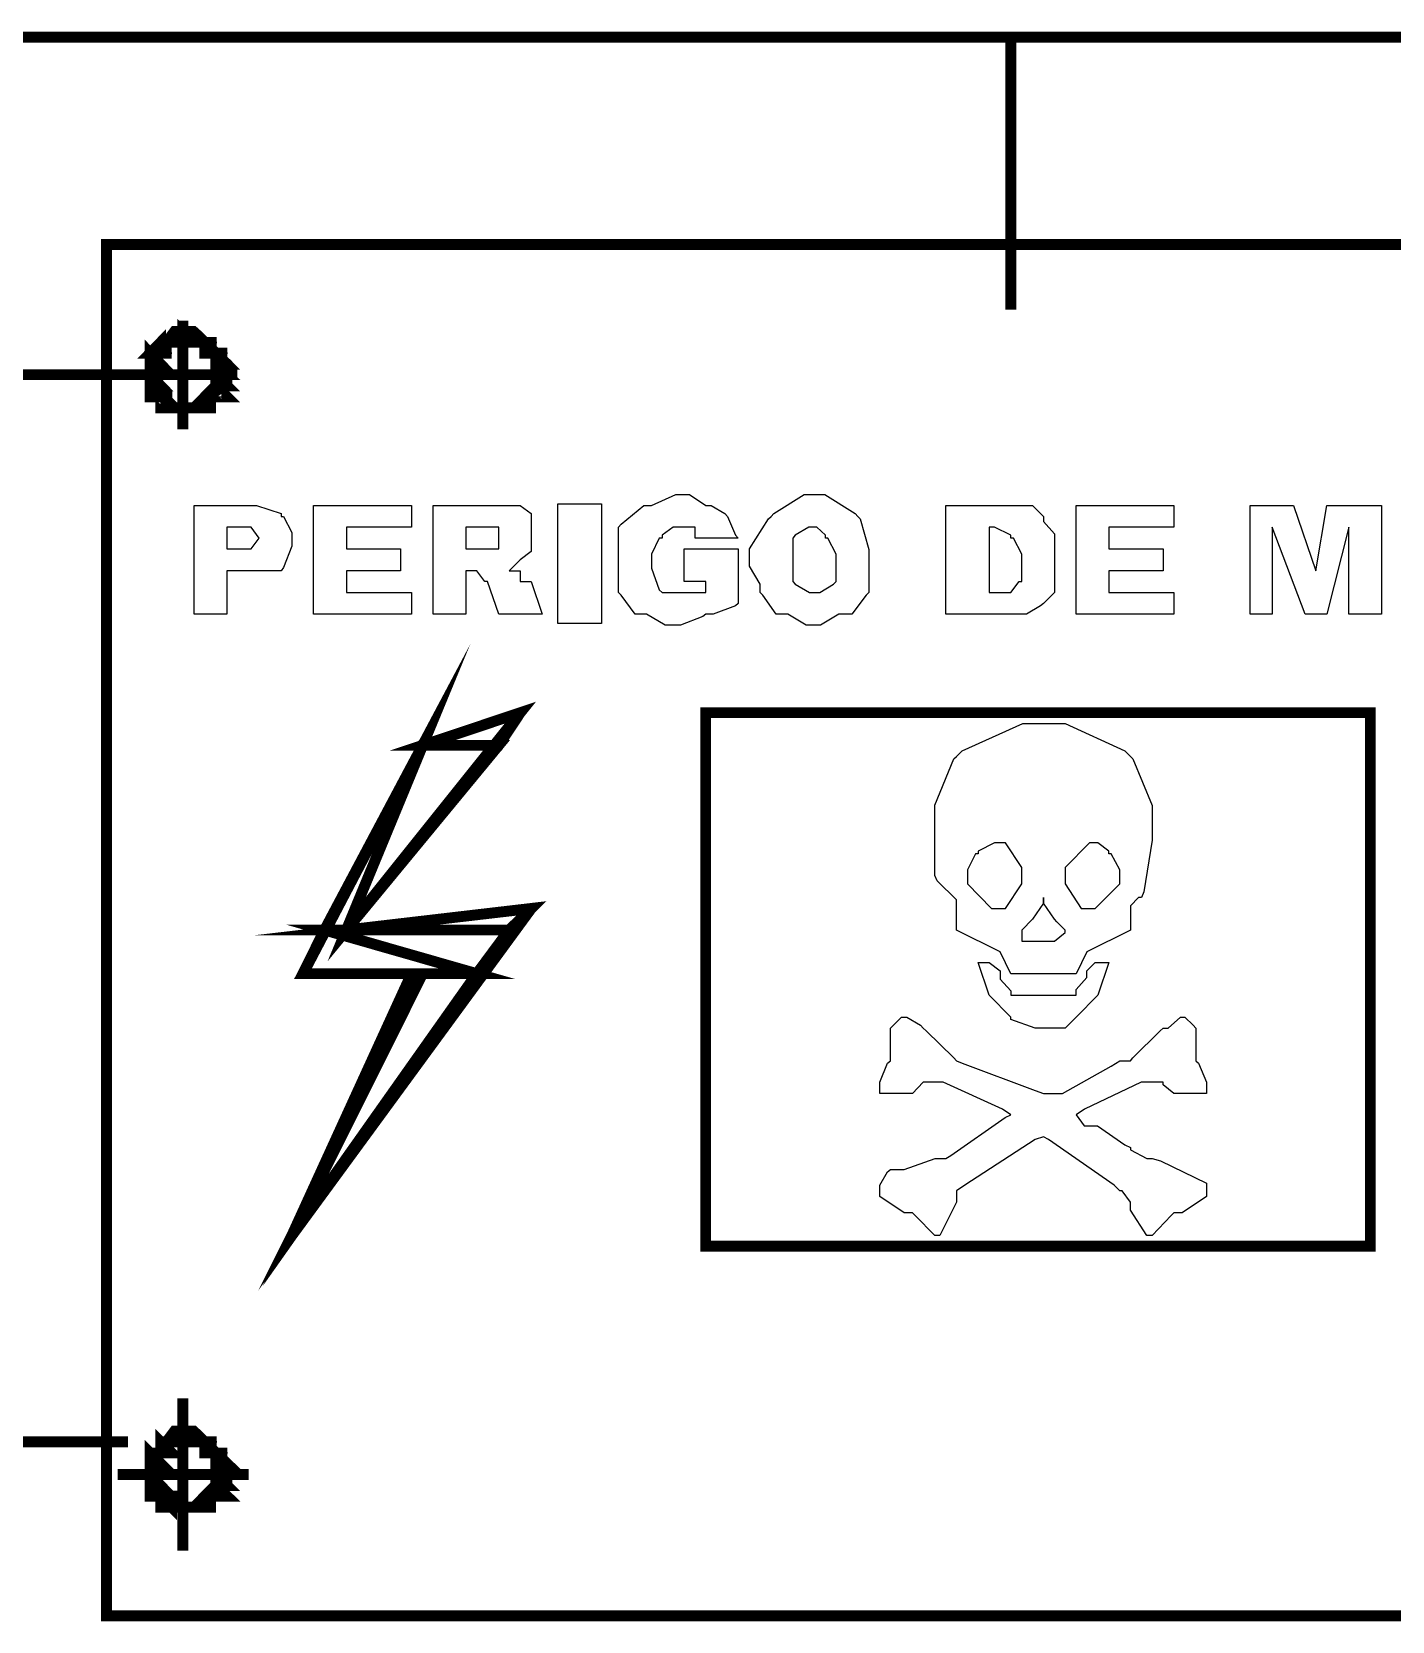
# Model space of a CAD drawing. Extents: x 0 to 210, y 0 to 297.
# Drawn here: x 126.82 to 132.11, y 191.02 to 197.21 of the extents above; entities that cross this region are included whole.
import ezdxf

# ---------------------------------------------------------------- set-up
doc = ezdxf.new("R2010")
doc.units = 0
doc.header["$MEASUREMENT"] = 0
doc.layers.add('C00-00-00-BLACK', color=7, linetype='Continuous')
doc.layers.add('CFF-00-00', color=1, linetype='Continuous')

msp = doc.modelspace()

# ---------------------------------------------------------------- linework, layer by layer
at = {"layer": 'C00-00-00-BLACK', "const_width": 0.0423}
for points in [[(116.334, 197.186), (147.505, 197.186)], [(130.627, 197.186), (130.627, 196.125)], [(127.403, 196.082), (127.403, 195.659)], [(122.315, 195.872), (127.19, 195.872)], [(127.19, 195.872), (127.616, 195.872)], [(127.403, 191.886), (127.403, 191.294)], [(122.315, 191.717), (127.19, 191.717)], [(127.149, 191.59), (127.659, 191.59)]]:
    msp.add_lwpolyline(points, dxfattribs=at)
for points in [[(127.106, 191.04), (134.316, 191.04), (134.316, 196.379), (127.106, 196.379), (127.106, 191.04)], [(127.317, 195.998), (127.317, 195.956), (127.276, 195.956), (127.317, 195.998)], [(127.575, 195.872), (127.575, 195.914), (127.445, 196.04), (127.403, 196.04), (127.371, 196.04), (127.276, 195.914), (127.276, 195.872), (127.276, 195.84), (127.371, 195.743), (127.403, 195.743), (127.445, 195.743), (127.575, 195.84), (127.575, 195.872)], [(127.575, 195.872), (127.575, 195.914), (127.445, 196.04), (127.403, 196.04), (127.371, 196.04), (127.276, 195.914), (127.276, 195.872), (127.276, 195.84), (127.371, 195.743), (127.403, 195.743), (127.445, 195.743), (127.575, 195.84), (127.575, 195.872)], [(127.403, 196.04), (127.403, 195.998), (127.447, 195.998), (127.403, 196.04)], [(127.489, 195.998), (127.489, 195.956), (127.532, 195.956), (127.489, 195.998)], [(127.489, 195.956), (127.532, 195.956), (127.489, 195.998), (127.489, 195.956)], [(127.276, 195.956), (127.276, 195.913), (127.317, 195.913), (127.276, 195.956)], [(127.276, 195.913), (127.317, 195.913), (127.276, 195.956), (127.276, 195.913)], [(127.36, 195.998), (127.317, 195.998), (127.36, 195.998), (127.36, 195.998)], [(127.317, 195.998), (127.317, 195.998)], [(127.317, 195.998), (127.36, 195.998), (127.403, 195.998), (127.317, 195.998)], [(127.317, 195.998), (127.36, 195.998), (127.36, 195.998), (127.317, 195.998)], [(127.317, 195.998), (127.36, 195.998), (127.36, 195.998), (127.317, 195.998)], [(127.317, 195.998), (127.36, 195.998), (127.36, 195.998), (127.317, 195.998)], [(127.317, 195.998), (127.36, 195.998), (127.36, 195.998), (127.317, 195.998)], [(127.317, 195.956), (127.317, 195.998), (127.317, 195.956)], [(127.403, 195.998), (127.447, 195.998), (127.36, 195.998), (127.403, 195.998)], [(127.447, 195.998), (127.36, 195.998), (127.447, 195.998)], [(127.36, 195.998), (127.447, 195.998), (127.489, 195.998), (127.36, 195.998)], [(127.36, 195.998), (127.405, 195.998), (127.447, 195.998), (127.36, 195.998)], [(127.405, 195.998), (127.447, 195.998), (127.36, 195.998), (127.405, 195.998)], [(127.36, 195.998), (127.36, 195.998)], [(127.36, 195.998), (127.403, 195.998), (127.447, 195.998), (127.36, 195.998)], [(127.36, 195.998), (127.403, 195.998), (127.403, 195.998), (127.36, 195.998)], [(127.36, 195.998), (127.403, 195.998), (127.403, 195.998), (127.36, 195.998)], [(127.36, 195.998), (127.36, 195.998)], [(127.447, 195.998), (127.403, 195.998), (127.447, 195.998)], [(127.403, 195.998), (127.447, 195.998), (127.489, 195.998), (127.403, 195.998)], [(127.447, 195.998), (127.489, 195.998), (127.403, 195.998), (127.447, 195.998)], [(127.447, 195.998), (127.489, 195.998), (127.489, 195.998), (127.447, 195.998)], [(127.447, 195.998), (127.489, 195.998), (127.489, 195.998), (127.447, 195.998)], [(127.447, 195.998), (127.492, 195.998), (127.535, 195.998), (127.447, 195.998)], [(127.492, 195.998), (127.535, 195.998), (127.447, 195.998), (127.492, 195.998)], [(127.447, 195.998), (127.492, 195.998), (127.535, 195.998), (127.447, 195.998)], [(127.492, 195.998), (127.535, 195.998), (127.447, 195.998), (127.492, 195.998)], [(127.489, 195.998), (127.532, 195.998), (127.532, 195.998), (127.489, 195.998)], [(127.489, 195.998), (127.532, 195.998), (127.532, 195.998), (127.489, 195.998)], [(127.532, 195.956), (127.532, 195.913), (127.575, 195.913), (127.532, 195.956)], [(127.532, 195.913), (127.575, 195.913), (127.532, 195.956), (127.532, 195.913)], [(127.317, 195.956), (127.276, 195.956), (127.317, 195.956)], [(127.276, 195.956), (127.317, 195.956), (127.36, 195.956), (127.276, 195.956)], [(127.276, 195.956), (127.276, 195.956)], [(127.276, 195.956), (127.317, 195.956), (127.36, 195.956), (127.276, 195.956)], [(127.276, 195.956), (127.317, 195.956), (127.317, 195.956), (127.276, 195.956)], [(127.276, 195.956), (127.317, 195.956), (127.317, 195.956), (127.276, 195.956)], [(127.276, 195.913), (127.276, 195.872), (127.317, 195.872), (127.276, 195.913)], [(127.276, 195.872), (127.317, 195.872), (127.276, 195.913), (127.276, 195.872)], [(127.276, 195.913), (127.317, 195.913), (127.317, 195.913), (127.276, 195.913)], [(127.276, 195.913), (127.317, 195.913), (127.317, 195.913), (127.276, 195.913)], [(127.276, 195.913), (127.317, 195.913), (127.317, 195.913), (127.276, 195.913)], [(127.276, 195.913), (127.317, 195.913), (127.317, 195.913), (127.276, 195.913)], [(127.276, 195.913), (127.317, 195.913), (127.317, 195.913), (127.276, 195.913)], [(127.276, 195.913), (127.317, 195.913), (127.317, 195.913), (127.276, 195.913)], [(127.276, 195.872), (127.276, 195.829), (127.317, 195.829), (127.276, 195.872)], [(127.276, 195.829), (127.317, 195.829), (127.276, 195.872), (127.276, 195.829)], [(127.489, 195.956), (127.532, 195.956), (127.532, 195.956), (127.489, 195.956)], [(127.489, 195.956), (127.532, 195.956), (127.532, 195.956), (127.489, 195.956)], [(127.489, 195.956), (127.535, 195.956), (127.577, 195.956), (127.489, 195.956)], [(127.535, 195.956), (127.577, 195.956), (127.489, 195.956), (127.535, 195.956)], [(127.532, 195.956), (127.575, 195.956), (127.575, 195.956), (127.532, 195.956)], [(127.532, 195.956), (127.575, 195.956), (127.575, 195.956), (127.532, 195.956)], [(127.532, 195.913), (127.532, 195.872), (127.575, 195.872), (127.532, 195.913)], [(127.532, 195.872), (127.575, 195.872), (127.532, 195.913), (127.532, 195.872)], [(127.532, 195.913), (127.575, 195.913), (127.575, 195.913), (127.532, 195.913)], [(127.532, 195.913), (127.575, 195.913), (127.575, 195.913), (127.532, 195.913)], [(127.532, 195.913), (127.575, 195.913), (127.575, 195.913), (127.532, 195.913)], [(127.532, 195.913), (127.575, 195.913), (127.575, 195.913), (127.532, 195.913)], [(127.532, 195.913), (127.575, 195.913), (127.575, 195.913), (127.532, 195.913)], [(127.532, 195.913), (127.575, 195.913), (127.575, 195.913), (127.532, 195.913)], [(127.532, 195.872), (127.532, 195.829), (127.575, 195.829), (127.532, 195.872)], [(127.532, 195.829), (127.575, 195.829), (127.532, 195.872), (127.532, 195.829)], [(127.276, 195.872), (127.317, 195.872), (127.317, 195.872), (127.276, 195.872)], [(127.276, 195.872), (127.317, 195.872), (127.317, 195.872), (127.276, 195.872)], [(127.276, 195.829), (127.317, 195.786), (127.276, 195.786), (127.276, 195.829)], [(127.532, 195.872), (127.575, 195.872), (127.575, 195.872), (127.532, 195.872)], [(127.532, 195.872), (127.575, 195.872), (127.575, 195.872), (127.532, 195.872)], [(127.532, 195.872), (127.575, 195.872), (127.575, 195.872), (127.532, 195.872)], [(127.532, 195.872), (127.575, 195.872), (127.575, 195.872), (127.532, 195.872)], [(127.532, 195.829), (127.532, 195.786), (127.575, 195.786), (127.532, 195.829)], [(127.532, 195.786), (127.575, 195.786), (127.532, 195.829), (127.532, 195.786)], [(127.276, 195.829), (127.317, 195.829), (127.317, 195.829), (127.276, 195.829)], [(127.276, 195.829), (127.317, 195.829), (127.317, 195.829), (127.276, 195.829)], [(127.276, 195.829), (127.317, 195.829), (127.317, 195.829), (127.276, 195.829)], [(127.276, 195.829), (127.317, 195.829), (127.317, 195.829), (127.276, 195.829)], [(127.276, 195.829), (127.317, 195.829), (127.317, 195.829), (127.276, 195.829)], [(127.276, 195.829), (127.317, 195.829), (127.317, 195.829), (127.276, 195.829)], [(127.317, 195.786), (127.276, 195.829), (127.317, 195.786)], [(127.317, 195.786), (127.276, 195.786), (127.317, 195.786)], [(127.276, 195.786), (127.317, 195.786), (127.36, 195.786), (127.276, 195.786)], [(127.276, 195.786), (127.32, 195.786), (127.362, 195.786), (127.276, 195.786)], [(127.32, 195.786), (127.362, 195.786), (127.276, 195.786), (127.32, 195.786)], [(127.317, 195.786), (127.317, 195.743), (127.36, 195.743), (127.317, 195.786)], [(127.317, 195.743), (127.36, 195.743), (127.317, 195.786), (127.317, 195.743)], [(127.317, 195.786), (127.36, 195.786), (127.36, 195.786), (127.317, 195.786)], [(127.317, 195.786), (127.36, 195.786), (127.36, 195.786), (127.317, 195.786)], [(127.489, 195.786), (127.489, 195.743), (127.447, 195.743), (127.489, 195.786)], [(127.532, 195.786), (127.489, 195.786), (127.532, 195.786), (127.532, 195.786)], [(127.489, 195.786), (127.532, 195.786), (127.532, 195.786), (127.489, 195.786)], [(127.489, 195.786), (127.532, 195.786), (127.532, 195.786), (127.489, 195.786)], [(127.489, 195.786), (127.532, 195.786), (127.532, 195.786), (127.489, 195.786)], [(127.489, 195.786), (127.532, 195.786), (127.532, 195.786), (127.489, 195.786)], [(127.489, 195.786), (127.532, 195.786), (127.532, 195.786), (127.489, 195.786)], [(127.489, 195.786), (127.532, 195.786), (127.532, 195.786), (127.489, 195.786)], [(127.489, 195.786), (127.532, 195.786), (127.532, 195.786), (127.489, 195.786)], [(127.489, 195.743), (127.489, 195.786), (127.489, 195.743)], [(127.532, 195.829), (127.575, 195.829), (127.575, 195.829), (127.532, 195.829)], [(127.532, 195.829), (127.575, 195.829), (127.575, 195.829), (127.532, 195.829)], [(127.532, 195.829), (127.575, 195.829), (127.575, 195.829), (127.532, 195.829)], [(127.532, 195.829), (127.575, 195.829), (127.575, 195.829), (127.532, 195.829)], [(127.317, 195.743), (127.362, 195.743), (127.405, 195.743), (127.317, 195.743)], [(127.362, 195.743), (127.405, 195.743), (127.317, 195.743), (127.362, 195.743)], [(127.317, 195.743), (127.362, 195.743), (127.405, 195.743), (127.317, 195.743)], [(127.362, 195.743), (127.405, 195.743), (127.317, 195.743), (127.362, 195.743)], [(127.36, 195.743), (127.403, 195.743), (127.403, 195.743), (127.36, 195.743)], [(127.36, 195.743), (127.403, 195.743), (127.403, 195.743), (127.36, 195.743)], [(127.36, 195.743), (127.405, 195.743), (127.447, 195.743), (127.36, 195.743)], [(127.405, 195.743), (127.447, 195.743), (127.36, 195.743), (127.405, 195.743)], [(127.36, 195.743), (127.405, 195.743), (127.447, 195.743), (127.36, 195.743)], [(127.405, 195.743), (127.447, 195.743), (127.36, 195.743), (127.405, 195.743)], [(127.36, 195.743), (127.447, 195.743), (127.489, 195.743), (127.36, 195.743)], [(127.447, 195.743), (127.489, 195.743), (127.36, 195.743), (127.447, 195.743)], [(127.447, 195.743), (127.36, 195.743), (127.403, 195.743), (127.447, 195.743)], [(127.36, 195.743), (127.403, 195.743), (127.447, 195.743), (127.36, 195.743)], [(127.447, 195.743), (127.403, 195.743), (127.447, 195.743), (127.447, 195.743)], [(127.403, 195.743), (127.447, 195.743), (127.489, 195.743), (127.403, 195.743)], [(127.447, 195.743), (127.489, 195.743), (127.403, 195.743), (127.447, 195.743)], [(127.403, 195.743), (127.447, 195.743), (127.447, 195.743), (127.403, 195.743)], [(127.447, 195.743), (127.447, 195.743)], [(127.447, 195.743), (127.489, 195.743), (127.532, 195.743), (127.447, 195.743)], [(127.447, 195.743), (127.489, 195.743), (127.489, 195.743), (127.447, 195.743)], [(127.447, 195.743), (127.489, 195.743), (127.489, 195.743), (127.447, 195.743)], [(127.447, 195.743), (127.447, 195.743)], [(128.337, 194.429), (128.04, 193.71), (127.955, 193.71), (128.337, 194.429)], [(128.717, 194.556), (128.04, 193.71), (128.76, 193.794), (127.828, 192.521), (128.337, 193.54), (127.871, 193.54), (128.337, 194.429), (128.717, 194.556)], [(128.717, 194.556), (128.633, 194.429), (128.337, 194.429), (128.717, 194.556)], [(129.439, 194.556), (129.439, 192.479), (132.027, 192.479), (132.027, 194.556), (129.439, 194.556)], [(128.633, 194.429), (128.337, 194.429), (128.04, 193.71), (128.633, 194.429)], [(128.76, 193.794), (128.674, 193.71), (128.04, 193.71), (128.76, 193.794)], [(128.674, 193.71), (127.955, 193.71), (128.548, 193.54), (128.674, 193.71)], [(127.955, 193.71), (128.548, 193.54), (127.871, 193.54), (127.955, 193.71)], [(128.294, 193.54), (128.548, 193.54), (127.828, 192.521), (128.294, 193.54)], [(127.871, 193.54), (128.337, 193.54), (128.378, 193.54), (127.871, 193.54)], [(128.337, 193.54), (128.548, 193.54), (128.294, 193.54), (128.337, 193.54)], [(128.548, 193.54), (128.337, 193.54), (128.548, 193.54)], [(127.575, 191.59), (127.575, 191.633), (127.445, 191.759), (127.403, 191.759), (127.371, 191.759), (127.276, 191.633), (127.276, 191.59), (127.276, 191.558), (127.371, 191.463), (127.403, 191.463), (127.445, 191.463), (127.575, 191.558), (127.575, 191.59)], [(127.575, 191.59), (127.575, 191.633), (127.445, 191.759), (127.403, 191.759), (127.371, 191.759), (127.276, 191.633), (127.276, 191.59), (127.276, 191.558), (127.371, 191.463), (127.403, 191.463), (127.445, 191.463), (127.575, 191.558), (127.575, 191.59)], [(127.575, 191.59), (127.575, 191.633), (127.445, 191.759), (127.403, 191.759), (127.371, 191.759), (127.276, 191.633), (127.276, 191.59), (127.276, 191.558), (127.371, 191.463), (127.403, 191.463), (127.445, 191.463), (127.575, 191.558), (127.575, 191.59)], [(127.403, 191.759), (127.447, 191.717), (127.36, 191.717), (127.403, 191.759)], [(127.403, 191.759), (127.403, 191.759)], [(127.447, 191.717), (127.403, 191.759), (127.447, 191.717)], [(127.276, 191.674), (127.276, 191.633), (127.317, 191.633), (127.276, 191.674)], [(127.276, 191.633), (127.317, 191.633), (127.276, 191.674), (127.276, 191.633)], [(127.317, 191.717), (127.317, 191.674), (127.36, 191.674), (127.317, 191.717)], [(127.317, 191.674), (127.36, 191.674), (127.317, 191.717), (127.317, 191.674)], [(127.36, 191.717), (127.317, 191.717), (127.36, 191.717), (127.36, 191.717)], [(127.317, 191.717), (127.36, 191.717), (127.403, 191.717), (127.317, 191.717)], [(127.36, 191.717), (127.403, 191.717), (127.317, 191.717), (127.36, 191.717)], [(127.317, 191.717), (127.317, 191.717)], [(127.317, 191.717), (127.36, 191.717), (127.403, 191.717), (127.317, 191.717)], [(127.317, 191.717), (127.36, 191.717), (127.36, 191.717), (127.317, 191.717)], [(127.317, 191.717), (127.36, 191.717), (127.36, 191.717), (127.317, 191.717)], [(127.447, 191.717), (127.36, 191.717), (127.447, 191.717)], [(127.36, 191.717), (127.447, 191.717), (127.489, 191.717), (127.36, 191.717)], [(127.36, 191.717), (127.403, 191.717), (127.447, 191.717), (127.36, 191.717)], [(127.403, 191.717), (127.447, 191.717), (127.36, 191.717), (127.403, 191.717)], [(127.403, 191.717), (127.36, 191.717), (127.403, 191.717)], [(127.36, 191.717), (127.403, 191.717), (127.447, 191.717), (127.36, 191.717)], [(127.36, 191.717), (127.36, 191.717)], [(127.36, 191.717), (127.403, 191.717), (127.447, 191.717), (127.36, 191.717)], [(127.36, 191.717), (127.403, 191.717), (127.403, 191.717), (127.36, 191.717)], [(127.403, 191.717), (127.447, 191.717), (127.489, 191.717), (127.403, 191.717)], [(127.447, 191.717), (127.489, 191.717), (127.403, 191.717), (127.447, 191.717)], [(127.447, 191.717), (127.489, 191.717), (127.489, 191.717), (127.447, 191.717)], [(127.447, 191.717), (127.489, 191.717), (127.489, 191.717), (127.447, 191.717)], [(127.447, 191.717), (127.492, 191.717), (127.535, 191.717), (127.447, 191.717)], [(127.492, 191.717), (127.535, 191.717), (127.447, 191.717), (127.492, 191.717)], [(127.447, 191.717), (127.492, 191.717), (127.535, 191.717), (127.447, 191.717)], [(127.492, 191.717), (127.535, 191.717), (127.447, 191.717), (127.492, 191.717)], [(127.489, 191.717), (127.532, 191.674), (127.489, 191.674), (127.489, 191.717)], [(127.489, 191.717), (127.532, 191.717), (127.532, 191.717), (127.489, 191.717)], [(127.489, 191.717), (127.532, 191.717), (127.532, 191.717), (127.489, 191.717)], [(127.489, 191.717), (127.532, 191.717), (127.532, 191.717), (127.489, 191.717)], [(127.489, 191.717), (127.532, 191.717), (127.532, 191.717), (127.489, 191.717)], [(127.532, 191.674), (127.489, 191.717), (127.532, 191.674)], [(127.532, 191.674), (127.532, 191.633), (127.575, 191.633), (127.532, 191.674)], [(127.532, 191.633), (127.575, 191.633), (127.532, 191.674), (127.532, 191.633)], [(127.317, 191.674), (127.276, 191.674), (127.317, 191.674), (127.317, 191.674)], [(127.276, 191.674), (127.276, 191.674)], [(127.276, 191.674), (127.317, 191.674), (127.36, 191.674), (127.276, 191.674)], [(127.276, 191.674), (127.317, 191.674), (127.317, 191.674), (127.276, 191.674)], [(127.276, 191.674), (127.317, 191.674), (127.317, 191.674), (127.276, 191.674)], [(127.276, 191.633), (127.276, 191.59), (127.317, 191.59), (127.276, 191.633)], [(127.276, 191.59), (127.317, 191.59), (127.276, 191.633), (127.276, 191.59)], [(127.276, 191.633), (127.317, 191.633), (127.317, 191.633), (127.276, 191.633)], [(127.276, 191.633), (127.317, 191.633), (127.317, 191.633), (127.276, 191.633)], [(127.276, 191.633), (127.317, 191.633), (127.317, 191.633), (127.276, 191.633)], [(127.276, 191.633), (127.317, 191.633), (127.317, 191.633), (127.276, 191.633)], [(127.276, 191.633), (127.317, 191.633), (127.317, 191.633), (127.276, 191.633)], [(127.276, 191.633), (127.317, 191.633), (127.317, 191.633), (127.276, 191.633)], [(127.317, 191.674), (127.317, 191.674)], [(127.489, 191.674), (127.535, 191.674), (127.577, 191.674), (127.489, 191.674)], [(127.535, 191.674), (127.577, 191.674), (127.489, 191.674), (127.535, 191.674)], [(127.532, 191.674), (127.575, 191.674), (127.575, 191.674), (127.532, 191.674)], [(127.532, 191.674), (127.575, 191.674), (127.575, 191.674), (127.532, 191.674)], [(127.532, 191.633), (127.532, 191.59), (127.575, 191.59), (127.532, 191.633)], [(127.532, 191.59), (127.575, 191.59), (127.532, 191.633), (127.532, 191.59)], [(127.532, 191.633), (127.575, 191.633), (127.575, 191.633), (127.532, 191.633)], [(127.532, 191.633), (127.575, 191.633), (127.575, 191.633), (127.532, 191.633)], [(127.532, 191.633), (127.575, 191.633), (127.575, 191.633), (127.532, 191.633)], [(127.532, 191.633), (127.575, 191.633), (127.575, 191.633), (127.532, 191.633)], [(127.532, 191.633), (127.575, 191.633), (127.575, 191.633), (127.532, 191.633)], [(127.532, 191.633), (127.575, 191.633), (127.575, 191.633), (127.532, 191.633)], [(127.276, 191.59), (127.276, 191.547), (127.317, 191.547), (127.276, 191.59)], [(127.276, 191.547), (127.317, 191.547), (127.276, 191.59), (127.276, 191.547)], [(127.276, 191.59), (127.317, 191.59), (127.317, 191.59), (127.276, 191.59)], [(127.276, 191.59), (127.317, 191.59), (127.317, 191.59), (127.276, 191.59)], [(127.276, 191.547), (127.317, 191.506), (127.276, 191.506), (127.276, 191.547)], [(127.532, 191.59), (127.532, 191.547), (127.575, 191.547), (127.532, 191.59)], [(127.532, 191.547), (127.575, 191.547), (127.532, 191.59), (127.532, 191.547)], [(127.532, 191.59), (127.575, 191.59), (127.575, 191.59), (127.532, 191.59)], [(127.532, 191.59), (127.575, 191.59), (127.575, 191.59), (127.532, 191.59)], [(127.532, 191.59), (127.575, 191.59), (127.575, 191.59), (127.532, 191.59)], [(127.532, 191.59), (127.575, 191.59), (127.575, 191.59), (127.532, 191.59)], [(127.532, 191.547), (127.532, 191.506), (127.575, 191.506), (127.532, 191.547)], [(127.532, 191.506), (127.575, 191.506), (127.532, 191.547), (127.532, 191.506)], [(127.276, 191.547), (127.317, 191.547), (127.317, 191.547), (127.276, 191.547)], [(127.276, 191.547), (127.317, 191.547), (127.317, 191.547), (127.276, 191.547)], [(127.276, 191.547), (127.317, 191.547), (127.317, 191.547), (127.276, 191.547)], [(127.276, 191.547), (127.317, 191.547), (127.317, 191.547), (127.276, 191.547)], [(127.276, 191.547), (127.317, 191.547), (127.317, 191.547), (127.276, 191.547)], [(127.276, 191.547), (127.317, 191.547), (127.317, 191.547), (127.276, 191.547)], [(127.317, 191.506), (127.276, 191.547), (127.317, 191.506)], [(127.317, 191.506), (127.36, 191.463), (127.317, 191.463), (127.317, 191.506)], [(127.489, 191.506), (127.489, 191.463), (127.447, 191.463), (127.489, 191.506)], [(127.532, 191.547), (127.575, 191.547), (127.575, 191.547), (127.532, 191.547)], [(127.532, 191.547), (127.575, 191.547), (127.575, 191.547), (127.532, 191.547)], [(127.532, 191.547), (127.575, 191.547), (127.575, 191.547), (127.532, 191.547)], [(127.532, 191.547), (127.575, 191.547), (127.575, 191.547), (127.532, 191.547)], [(127.317, 191.506), (127.276, 191.506), (127.317, 191.506)], [(127.276, 191.506), (127.317, 191.506), (127.36, 191.506), (127.276, 191.506)], [(127.36, 191.506), (127.317, 191.506), (127.36, 191.463), (127.36, 191.506)], [(127.317, 191.506), (127.36, 191.506), (127.36, 191.506), (127.317, 191.506)], [(127.317, 191.506), (127.36, 191.506), (127.36, 191.506), (127.317, 191.506)], [(127.317, 191.506), (127.36, 191.506), (127.36, 191.506), (127.317, 191.506)], [(127.317, 191.506), (127.36, 191.506), (127.36, 191.506), (127.317, 191.506)], [(127.317, 191.506), (127.362, 191.506), (127.405, 191.506), (127.317, 191.506)], [(127.362, 191.506), (127.405, 191.506), (127.317, 191.506), (127.362, 191.506)], [(127.317, 191.463), (127.362, 191.463), (127.405, 191.463), (127.317, 191.463)], [(127.362, 191.463), (127.405, 191.463), (127.317, 191.463), (127.362, 191.463)], [(127.36, 191.463), (127.405, 191.463), (127.447, 191.463), (127.36, 191.463)], [(127.405, 191.463), (127.447, 191.463), (127.36, 191.463), (127.405, 191.463)], [(127.36, 191.463), (127.405, 191.463), (127.447, 191.463), (127.36, 191.463)], [(127.405, 191.463), (127.447, 191.463), (127.36, 191.463), (127.405, 191.463)], [(127.36, 191.463), (127.405, 191.463), (127.447, 191.463), (127.36, 191.463)], [(127.405, 191.463), (127.447, 191.463), (127.36, 191.463), (127.405, 191.463)], [(127.36, 191.463), (127.447, 191.463), (127.489, 191.463), (127.36, 191.463)], [(127.447, 191.463), (127.489, 191.463), (127.36, 191.463), (127.447, 191.463)], [(127.447, 191.463), (127.36, 191.463), (127.403, 191.463), (127.447, 191.463)], [(127.36, 191.463), (127.403, 191.463), (127.447, 191.463), (127.36, 191.463)], [(127.447, 191.463), (127.403, 191.463), (127.447, 191.463), (127.447, 191.463)], [(127.403, 191.463), (127.447, 191.463), (127.489, 191.463), (127.403, 191.463)], [(127.447, 191.463), (127.489, 191.463), (127.403, 191.463), (127.447, 191.463)], [(127.403, 191.463), (127.447, 191.463), (127.447, 191.463), (127.403, 191.463)], [(127.447, 191.463), (127.447, 191.463)], [(127.447, 191.463), (127.489, 191.463), (127.532, 191.463), (127.447, 191.463)], [(127.447, 191.463), (127.489, 191.463), (127.489, 191.463), (127.447, 191.463)], [(127.447, 191.463), (127.489, 191.463), (127.489, 191.463), (127.447, 191.463)], [(127.447, 191.463), (127.447, 191.463)], [(127.532, 191.506), (127.489, 191.506), (127.532, 191.506), (127.532, 191.506)], [(127.489, 191.506), (127.489, 191.506)], [(127.489, 191.506), (127.532, 191.506), (127.575, 191.506), (127.489, 191.506)], [(127.489, 191.506), (127.532, 191.506), (127.532, 191.506), (127.489, 191.506)], [(127.489, 191.506), (127.532, 191.506), (127.532, 191.506), (127.489, 191.506)], [(127.489, 191.506), (127.532, 191.506), (127.532, 191.506), (127.489, 191.506)], [(127.489, 191.506), (127.532, 191.506), (127.532, 191.506), (127.489, 191.506)], [(127.489, 191.463), (127.489, 191.506), (127.489, 191.463)], [(127.532, 191.506), (127.532, 191.506)]]:
    msp.add_lwpolyline(points, close=True, dxfattribs=at)
at = {"layer": 'C00-00-00-BLACK'}
for points in [[(127.317, 195.998), (127.317, 195.956), (127.276, 195.956), (127.317, 195.998)], [(127.36, 195.998), (127.317, 195.998), (127.36, 195.998), (127.36, 195.998)], [(127.317, 195.998), (127.36, 195.998), (127.403, 195.998), (127.317, 195.998)], [(127.317, 195.998), (127.36, 195.998), (127.36, 195.998), (127.317, 195.998)], [(127.317, 195.998), (127.36, 195.998), (127.36, 195.998), (127.317, 195.998)], [(127.317, 195.998), (127.36, 195.998), (127.36, 195.998), (127.317, 195.998)], [(127.317, 195.998), (127.36, 195.998), (127.36, 195.998), (127.317, 195.998)], [(127.317, 195.956), (127.317, 195.998), (127.317, 195.956)], [(127.403, 195.998), (127.447, 195.998), (127.36, 195.998), (127.403, 195.998)], [(127.447, 195.998), (127.36, 195.998), (127.447, 195.998)], [(127.36, 195.998), (127.447, 195.998), (127.489, 195.998), (127.36, 195.998)], [(127.36, 195.998), (127.405, 195.998), (127.447, 195.998), (127.36, 195.998)], [(127.405, 195.998), (127.447, 195.998), (127.36, 195.998), (127.405, 195.998)], [(127.36, 195.998), (127.403, 195.998), (127.447, 195.998), (127.36, 195.998)], [(127.36, 195.998), (127.403, 195.998), (127.403, 195.998), (127.36, 195.998)], [(127.36, 195.998), (127.403, 195.998), (127.403, 195.998), (127.36, 195.998)], [(127.403, 196.04), (127.403, 195.998), (127.447, 195.998), (127.403, 196.04)], [(127.447, 195.998), (127.403, 195.998), (127.447, 195.998)], [(127.403, 195.998), (127.447, 195.998), (127.489, 195.998), (127.403, 195.998)], [(127.447, 195.998), (127.489, 195.998), (127.403, 195.998), (127.447, 195.998)], [(127.447, 195.998), (127.489, 195.998), (127.489, 195.998), (127.447, 195.998)], [(127.447, 195.998), (127.489, 195.998), (127.489, 195.998), (127.447, 195.998)], [(127.447, 195.998), (127.492, 195.998), (127.535, 195.998), (127.447, 195.998)], [(127.492, 195.998), (127.535, 195.998), (127.447, 195.998), (127.492, 195.998)], [(127.447, 195.998), (127.492, 195.998), (127.535, 195.998), (127.447, 195.998)], [(127.492, 195.998), (127.535, 195.998), (127.447, 195.998), (127.492, 195.998)], [(127.489, 195.998), (127.532, 195.998), (127.532, 195.998), (127.489, 195.998)], [(127.489, 195.998), (127.532, 195.998), (127.532, 195.998), (127.489, 195.998)], [(127.489, 195.998), (127.489, 195.956), (127.532, 195.956), (127.489, 195.998)], [(127.489, 195.956), (127.532, 195.956), (127.489, 195.998), (127.489, 195.956)], [(127.317, 195.956), (127.276, 195.956), (127.317, 195.956)], [(127.276, 195.956), (127.317, 195.956), (127.36, 195.956), (127.276, 195.956)], [(127.276, 195.956), (127.317, 195.956), (127.36, 195.956), (127.276, 195.956)], [(127.276, 195.956), (127.317, 195.956), (127.317, 195.956), (127.276, 195.956)], [(127.276, 195.956), (127.317, 195.956), (127.317, 195.956), (127.276, 195.956)], [(127.276, 195.956), (127.276, 195.913), (127.317, 195.913), (127.276, 195.956)], [(127.276, 195.913), (127.317, 195.913), (127.276, 195.956), (127.276, 195.913)], [(127.489, 195.956), (127.532, 195.956), (127.532, 195.956), (127.489, 195.956)], [(127.489, 195.956), (127.532, 195.956), (127.532, 195.956), (127.489, 195.956)], [(127.489, 195.956), (127.535, 195.956), (127.577, 195.956), (127.489, 195.956)], [(127.535, 195.956), (127.577, 195.956), (127.489, 195.956), (127.535, 195.956)], [(127.532, 195.956), (127.575, 195.956), (127.575, 195.956), (127.532, 195.956)], [(127.532, 195.956), (127.575, 195.956), (127.575, 195.956), (127.532, 195.956)], [(127.532, 195.956), (127.532, 195.913), (127.575, 195.913), (127.532, 195.956)], [(127.532, 195.913), (127.575, 195.913), (127.532, 195.956), (127.532, 195.913)], [(127.276, 195.913), (127.317, 195.913), (127.317, 195.913), (127.276, 195.913)], [(127.276, 195.913), (127.317, 195.913), (127.317, 195.913), (127.276, 195.913)], [(127.276, 195.913), (127.317, 195.913), (127.317, 195.913), (127.276, 195.913)], [(127.276, 195.913), (127.317, 195.913), (127.317, 195.913), (127.276, 195.913)], [(127.276, 195.913), (127.317, 195.913), (127.317, 195.913), (127.276, 195.913)], [(127.276, 195.913), (127.317, 195.913), (127.317, 195.913), (127.276, 195.913)], [(127.276, 195.913), (127.276, 195.872), (127.317, 195.872), (127.276, 195.913)], [(127.276, 195.872), (127.317, 195.872), (127.276, 195.913), (127.276, 195.872)], [(127.276, 195.872), (127.317, 195.872), (127.317, 195.872), (127.276, 195.872)], [(127.276, 195.872), (127.317, 195.872), (127.317, 195.872), (127.276, 195.872)], [(127.276, 195.872), (127.276, 195.829), (127.317, 195.829), (127.276, 195.872)], [(127.276, 195.829), (127.317, 195.829), (127.276, 195.872), (127.276, 195.829)], [(127.532, 195.913), (127.575, 195.913), (127.575, 195.913), (127.532, 195.913)], [(127.532, 195.913), (127.575, 195.913), (127.575, 195.913), (127.532, 195.913)], [(127.532, 195.913), (127.575, 195.913), (127.575, 195.913), (127.532, 195.913)], [(127.532, 195.913), (127.575, 195.913), (127.575, 195.913), (127.532, 195.913)], [(127.532, 195.913), (127.575, 195.913), (127.575, 195.913), (127.532, 195.913)], [(127.532, 195.913), (127.575, 195.913), (127.575, 195.913), (127.532, 195.913)], [(127.532, 195.913), (127.532, 195.872), (127.575, 195.872), (127.532, 195.913)], [(127.532, 195.872), (127.575, 195.872), (127.532, 195.913), (127.532, 195.872)], [(127.532, 195.872), (127.575, 195.872), (127.575, 195.872), (127.532, 195.872)], [(127.532, 195.872), (127.575, 195.872), (127.575, 195.872), (127.532, 195.872)], [(127.532, 195.872), (127.575, 195.872), (127.575, 195.872), (127.532, 195.872)], [(127.532, 195.872), (127.575, 195.872), (127.575, 195.872), (127.532, 195.872)], [(127.532, 195.872), (127.532, 195.829), (127.575, 195.829), (127.532, 195.872)], [(127.532, 195.829), (127.575, 195.829), (127.532, 195.872), (127.532, 195.829)], [(127.276, 195.829), (127.317, 195.829), (127.317, 195.829), (127.276, 195.829)], [(127.276, 195.829), (127.317, 195.829), (127.317, 195.829), (127.276, 195.829)], [(127.276, 195.829), (127.317, 195.829), (127.317, 195.829), (127.276, 195.829)], [(127.276, 195.829), (127.317, 195.829), (127.317, 195.829), (127.276, 195.829)], [(127.276, 195.829), (127.317, 195.829), (127.317, 195.829), (127.276, 195.829)], [(127.276, 195.829), (127.317, 195.829), (127.317, 195.829), (127.276, 195.829)], [(127.317, 195.786), (127.276, 195.829), (127.317, 195.786)], [(127.276, 195.829), (127.317, 195.786), (127.276, 195.786), (127.276, 195.829)], [(127.532, 195.829), (127.575, 195.829), (127.575, 195.829), (127.532, 195.829)], [(127.532, 195.829), (127.575, 195.829), (127.575, 195.829), (127.532, 195.829)], [(127.532, 195.829), (127.575, 195.829), (127.575, 195.829), (127.532, 195.829)], [(127.532, 195.829), (127.575, 195.829), (127.575, 195.829), (127.532, 195.829)], [(127.532, 195.829), (127.532, 195.786), (127.575, 195.786), (127.532, 195.829)], [(127.532, 195.786), (127.575, 195.786), (127.532, 195.829), (127.532, 195.786)], [(127.317, 195.786), (127.276, 195.786), (127.317, 195.786)], [(127.276, 195.786), (127.317, 195.786), (127.36, 195.786), (127.276, 195.786)], [(127.276, 195.786), (127.32, 195.786), (127.362, 195.786), (127.276, 195.786)], [(127.32, 195.786), (127.362, 195.786), (127.276, 195.786), (127.32, 195.786)], [(127.317, 195.786), (127.36, 195.786), (127.36, 195.786), (127.317, 195.786)], [(127.317, 195.786), (127.36, 195.786), (127.36, 195.786), (127.317, 195.786)], [(127.317, 195.786), (127.317, 195.743), (127.36, 195.743), (127.317, 195.786)], [(127.317, 195.743), (127.36, 195.743), (127.317, 195.786), (127.317, 195.743)], [(127.317, 195.743), (127.362, 195.743), (127.405, 195.743), (127.317, 195.743)], [(127.362, 195.743), (127.405, 195.743), (127.317, 195.743), (127.362, 195.743)], [(127.317, 195.743), (127.362, 195.743), (127.405, 195.743), (127.317, 195.743)], [(127.362, 195.743), (127.405, 195.743), (127.317, 195.743), (127.362, 195.743)], [(127.36, 195.743), (127.403, 195.743), (127.403, 195.743), (127.36, 195.743)], [(127.36, 195.743), (127.403, 195.743), (127.403, 195.743), (127.36, 195.743)], [(127.36, 195.743), (127.405, 195.743), (127.447, 195.743), (127.36, 195.743)], [(127.405, 195.743), (127.447, 195.743), (127.36, 195.743), (127.405, 195.743)], [(127.36, 195.743), (127.405, 195.743), (127.447, 195.743), (127.36, 195.743)], [(127.405, 195.743), (127.447, 195.743), (127.36, 195.743), (127.405, 195.743)], [(127.36, 195.743), (127.447, 195.743), (127.489, 195.743), (127.36, 195.743)], [(127.447, 195.743), (127.489, 195.743), (127.36, 195.743), (127.447, 195.743)], [(127.447, 195.743), (127.36, 195.743), (127.403, 195.743), (127.447, 195.743)], [(127.36, 195.743), (127.403, 195.743), (127.447, 195.743), (127.36, 195.743)], [(127.447, 195.743), (127.403, 195.743), (127.447, 195.743), (127.447, 195.743)], [(127.403, 195.743), (127.447, 195.743), (127.489, 195.743), (127.403, 195.743)], [(127.447, 195.743), (127.489, 195.743), (127.403, 195.743), (127.447, 195.743)], [(127.403, 195.743), (127.447, 195.743), (127.447, 195.743), (127.403, 195.743)], [(127.489, 195.786), (127.489, 195.743), (127.447, 195.743), (127.489, 195.786)], [(127.447, 195.743), (127.489, 195.743), (127.532, 195.743), (127.447, 195.743)], [(127.447, 195.743), (127.489, 195.743), (127.489, 195.743), (127.447, 195.743)], [(127.447, 195.743), (127.489, 195.743), (127.489, 195.743), (127.447, 195.743)], [(127.532, 195.786), (127.489, 195.786), (127.532, 195.786), (127.532, 195.786)], [(127.489, 195.786), (127.532, 195.786), (127.532, 195.786), (127.489, 195.786)], [(127.489, 195.786), (127.532, 195.786), (127.532, 195.786), (127.489, 195.786)], [(127.489, 195.786), (127.532, 195.786), (127.532, 195.786), (127.489, 195.786)], [(127.489, 195.786), (127.532, 195.786), (127.532, 195.786), (127.489, 195.786)], [(127.489, 195.786), (127.532, 195.786), (127.532, 195.786), (127.489, 195.786)], [(127.489, 195.786), (127.532, 195.786), (127.532, 195.786), (127.489, 195.786)], [(127.489, 195.786), (127.532, 195.786), (127.532, 195.786), (127.489, 195.786)], [(127.489, 195.743), (127.489, 195.786), (127.489, 195.743)], [(128.717, 194.556), (128.633, 194.429), (128.337, 194.429), (128.717, 194.556)], [(130.923, 193.625), (130.882, 193.54), (130.849, 193.54), (130.777, 193.54), (130.754, 193.54), (130.732, 193.54), (130.685, 193.54), (130.67, 193.54), (130.67, 193.54), (130.627, 193.54), (130.627, 193.54), (130.586, 193.625), (130.416, 193.71), (130.416, 193.794), (130.416, 193.827), (130.34, 193.901), (130.331, 193.922), (130.331, 193.976), (130.331, 194.094), (130.331, 194.133), (130.331, 194.196), (130.405, 194.376), (130.416, 194.386), (130.437, 194.408), (130.674, 194.514), (130.754, 194.514), (130.838, 194.514), (131.071, 194.408), (131.093, 194.386), (131.102, 194.376), (131.178, 194.195), (131.178, 194.133), (131.178, 194.06), (131.145, 193.858), (131.136, 193.836), (131.124, 193.836), (131.093, 193.804), (131.093, 193.794), (131.093, 193.71), (130.923, 193.625)], [(128.337, 194.429), (128.04, 193.71), (127.955, 193.71), (128.337, 194.429)], [(128.633, 194.429), (128.337, 194.429), (128.04, 193.71), (128.633, 194.429)], [(130.458, 193.922), (130.458, 193.89), (130.552, 193.794), (130.586, 193.794), (130.606, 193.794), (130.67, 193.89), (130.67, 193.922), (130.67, 193.953), (130.606, 194.049), (130.586, 194.049), (130.564, 194.049), (130.5, 194.017), (130.5, 194.006), (130.489, 194.006), (130.458, 193.944), (130.458, 193.922)], [(130.839, 193.922), (130.839, 193.89), (130.901, 193.794), (130.923, 193.794), (130.955, 193.794), (131.051, 193.89), (131.051, 193.922), (131.051, 193.944), (131.018, 194.006), (131.009, 194.006), (131.009, 194.017), (130.966, 194.049), (130.966, 194.049), (130.934, 194.049), (130.839, 193.953), (130.839, 193.922)], [(130.754, 193.836), (130.754, 193.815), (130.712, 193.752), (130.712, 193.752), (130.712, 193.752), (130.67, 193.71), (130.67, 193.71), (130.67, 193.71), (130.67, 193.667), (130.67, 193.667), (130.67, 193.667), (130.712, 193.667), (130.712, 193.667), (130.712, 193.667), (130.754, 193.667), (130.754, 193.667), (130.754, 193.667), (130.797, 193.667), (130.797, 193.667), (130.797, 193.667), (130.839, 193.7), (130.839, 193.71), (130.839, 193.71), (130.806, 193.742), (130.797, 193.752), (130.797, 193.752), (130.754, 193.815), (130.754, 193.836)], [(128.76, 193.794), (128.674, 193.71), (128.04, 193.71), (128.76, 193.794)], [(127.955, 193.71), (128.548, 193.54), (127.871, 193.54), (127.955, 193.71)], [(128.674, 193.71), (127.955, 193.71), (128.548, 193.54), (128.674, 193.71)], [(131.009, 193.583), (130.966, 193.456), (130.882, 193.371), (130.882, 193.371), (130.839, 193.328), (130.839, 193.328), (130.817, 193.328), (130.769, 193.328), (130.754, 193.328), (130.722, 193.328), (130.627, 193.361), (130.627, 193.371), (130.543, 193.456), (130.5, 193.583), (130.543, 193.583), (130.543, 193.583), (130.586, 193.551), (130.586, 193.54), (130.586, 193.519), (130.627, 193.473), (130.627, 193.456), (130.659, 193.456), (130.729, 193.456), (130.754, 193.456), (130.785, 193.456), (130.857, 193.456), (130.882, 193.456), (130.882, 193.478), (130.923, 193.525), (130.923, 193.54), (130.923, 193.551), (130.955, 193.583), (130.966, 193.583), (131.009, 193.583)], [(128.294, 193.54), (128.548, 193.54), (127.828, 192.521), (128.294, 193.54)], [(127.871, 193.54), (128.337, 193.54), (128.378, 193.54), (127.871, 193.54)], [(128.337, 193.54), (128.548, 193.54), (128.294, 193.54), (128.337, 193.54)], [(128.548, 193.54), (128.337, 193.54), (128.548, 193.54)], [(130.754, 193.074), (130.828, 193.074), (131.018, 193.18), (131.051, 193.201), (131.051, 193.201), (131.082, 193.201), (131.093, 193.201), (131.102, 193.212), (131.209, 193.318), (131.22, 193.328), (131.24, 193.328), (131.288, 193.371), (131.305, 193.371), (131.305, 193.371), (131.337, 193.339), (131.348, 193.328), (131.348, 193.328), (131.348, 193.298), (131.348, 193.286), (131.348, 193.286), (131.348, 193.223), (131.348, 193.201), (131.358, 193.191), (131.389, 193.117), (131.389, 193.117), (131.389, 193.117), (131.389, 193.074), (131.389, 193.074), (131.389, 193.074), (131.348, 193.074), (131.348, 193.074), (131.326, 193.074), (131.277, 193.074), (131.262, 193.074), (131.262, 193.074), (131.22, 193.107), (131.22, 193.117), (131.134, 193.117), (130.914, 193.012), (130.882, 192.99), (130.882, 192.99), (130.912, 192.948), (130.923, 192.948), (130.965, 192.948), (131.071, 192.874), (131.093, 192.863), (131.093, 192.854), (131.156, 192.821), (131.178, 192.821), (131.21, 192.811), (131.389, 192.724), (131.389, 192.694), (131.389, 192.673), (131.294, 192.609), (131.262, 192.609), (131.251, 192.599), (131.178, 192.521), (131.178, 192.521), (131.156, 192.521), (131.093, 192.619), (131.093, 192.651), (131.093, 192.651), (131.061, 192.694), (131.051, 192.694), (131.029, 192.716), (130.774, 192.895), (130.754, 192.905), (130.722, 192.895), (130.448, 192.716), (130.416, 192.694), (130.416, 192.651), (130.351, 192.521), (130.331, 192.521), (130.331, 192.521), (130.254, 192.599), (130.244, 192.609), (130.212, 192.609), (130.117, 192.673), (130.117, 192.694), (130.117, 192.716), (130.147, 192.768), (130.158, 192.778), (130.212, 192.778), (130.332, 192.821), (130.374, 192.821), (130.394, 192.832), (130.605, 192.98), (130.627, 192.99), (130.595, 193.012), (130.364, 193.117), (130.286, 193.117), (130.286, 193.117), (130.244, 193.074), (130.244, 193.074), (130.244, 193.074), (130.201, 193.074), (130.201, 193.074), (130.179, 193.074), (130.132, 193.074), (130.117, 193.074), (130.117, 193.074), (130.117, 193.117), (130.117, 193.117), (130.117, 193.117), (130.147, 193.191), (130.158, 193.201), (130.158, 193.223), (130.158, 193.286), (130.158, 193.286), (130.158, 193.286), (130.158, 193.328), (130.158, 193.328), (130.158, 193.328), (130.201, 193.371), (130.201, 193.371), (130.222, 193.371), (130.276, 193.339), (130.286, 193.328), (130.298, 193.318), (130.405, 193.212), (130.416, 193.201), (130.437, 193.191), (130.722, 193.085), (130.754, 193.074)], [(127.36, 191.717), (127.317, 191.717), (127.36, 191.717), (127.36, 191.717)], [(127.317, 191.717), (127.36, 191.717), (127.403, 191.717), (127.317, 191.717)], [(127.36, 191.717), (127.403, 191.717), (127.317, 191.717), (127.36, 191.717)], [(127.317, 191.717), (127.36, 191.717), (127.403, 191.717), (127.317, 191.717)], [(127.317, 191.717), (127.36, 191.717), (127.36, 191.717), (127.317, 191.717)], [(127.317, 191.717), (127.36, 191.717), (127.36, 191.717), (127.317, 191.717)], [(127.317, 191.717), (127.317, 191.674), (127.36, 191.674), (127.317, 191.717)], [(127.317, 191.674), (127.36, 191.674), (127.317, 191.717), (127.317, 191.674)], [(127.403, 191.759), (127.447, 191.717), (127.36, 191.717), (127.403, 191.759)], [(127.447, 191.717), (127.36, 191.717), (127.447, 191.717)], [(127.36, 191.717), (127.447, 191.717), (127.489, 191.717), (127.36, 191.717)], [(127.36, 191.717), (127.403, 191.717), (127.447, 191.717), (127.36, 191.717)], [(127.403, 191.717), (127.447, 191.717), (127.36, 191.717), (127.403, 191.717)], [(127.403, 191.717), (127.36, 191.717), (127.403, 191.717)], [(127.36, 191.717), (127.403, 191.717), (127.447, 191.717), (127.36, 191.717)], [(127.36, 191.717), (127.403, 191.717), (127.447, 191.717), (127.36, 191.717)], [(127.36, 191.717), (127.403, 191.717), (127.403, 191.717), (127.36, 191.717)], [(127.447, 191.717), (127.403, 191.759), (127.447, 191.717)], [(127.403, 191.717), (127.447, 191.717), (127.489, 191.717), (127.403, 191.717)], [(127.447, 191.717), (127.489, 191.717), (127.403, 191.717), (127.447, 191.717)], [(127.447, 191.717), (127.489, 191.717), (127.489, 191.717), (127.447, 191.717)], [(127.447, 191.717), (127.489, 191.717), (127.489, 191.717), (127.447, 191.717)], [(127.447, 191.717), (127.492, 191.717), (127.535, 191.717), (127.447, 191.717)], [(127.492, 191.717), (127.535, 191.717), (127.447, 191.717), (127.492, 191.717)], [(127.447, 191.717), (127.492, 191.717), (127.535, 191.717), (127.447, 191.717)], [(127.492, 191.717), (127.535, 191.717), (127.447, 191.717), (127.492, 191.717)], [(127.489, 191.717), (127.532, 191.717), (127.532, 191.717), (127.489, 191.717)], [(127.489, 191.717), (127.532, 191.717), (127.532, 191.717), (127.489, 191.717)], [(127.489, 191.717), (127.532, 191.717), (127.532, 191.717), (127.489, 191.717)], [(127.489, 191.717), (127.532, 191.717), (127.532, 191.717), (127.489, 191.717)], [(127.532, 191.674), (127.489, 191.717), (127.532, 191.674)], [(127.489, 191.717), (127.532, 191.674), (127.489, 191.674), (127.489, 191.717)], [(127.317, 191.674), (127.276, 191.674), (127.317, 191.674), (127.317, 191.674)], [(127.276, 191.674), (127.317, 191.674), (127.36, 191.674), (127.276, 191.674)], [(127.276, 191.674), (127.317, 191.674), (127.317, 191.674), (127.276, 191.674)], [(127.276, 191.674), (127.317, 191.674), (127.317, 191.674), (127.276, 191.674)], [(127.276, 191.674), (127.276, 191.633), (127.317, 191.633), (127.276, 191.674)], [(127.276, 191.633), (127.317, 191.633), (127.276, 191.674), (127.276, 191.633)], [(127.489, 191.674), (127.535, 191.674), (127.577, 191.674), (127.489, 191.674)], [(127.535, 191.674), (127.577, 191.674), (127.489, 191.674), (127.535, 191.674)], [(127.532, 191.674), (127.575, 191.674), (127.575, 191.674), (127.532, 191.674)], [(127.532, 191.674), (127.575, 191.674), (127.575, 191.674), (127.532, 191.674)], [(127.532, 191.674), (127.532, 191.633), (127.575, 191.633), (127.532, 191.674)], [(127.532, 191.633), (127.575, 191.633), (127.532, 191.674), (127.532, 191.633)], [(127.276, 191.633), (127.317, 191.633), (127.317, 191.633), (127.276, 191.633)], [(127.276, 191.633), (127.317, 191.633), (127.317, 191.633), (127.276, 191.633)], [(127.276, 191.633), (127.317, 191.633), (127.317, 191.633), (127.276, 191.633)], [(127.276, 191.633), (127.317, 191.633), (127.317, 191.633), (127.276, 191.633)], [(127.276, 191.633), (127.317, 191.633), (127.317, 191.633), (127.276, 191.633)], [(127.276, 191.633), (127.317, 191.633), (127.317, 191.633), (127.276, 191.633)], [(127.276, 191.633), (127.276, 191.59), (127.317, 191.59), (127.276, 191.633)], [(127.276, 191.59), (127.317, 191.59), (127.276, 191.633), (127.276, 191.59)], [(127.532, 191.633), (127.575, 191.633), (127.575, 191.633), (127.532, 191.633)], [(127.532, 191.633), (127.575, 191.633), (127.575, 191.633), (127.532, 191.633)], [(127.532, 191.633), (127.575, 191.633), (127.575, 191.633), (127.532, 191.633)], [(127.532, 191.633), (127.575, 191.633), (127.575, 191.633), (127.532, 191.633)], [(127.532, 191.633), (127.575, 191.633), (127.575, 191.633), (127.532, 191.633)], [(127.532, 191.633), (127.575, 191.633), (127.575, 191.633), (127.532, 191.633)], [(127.532, 191.633), (127.532, 191.59), (127.575, 191.59), (127.532, 191.633)], [(127.532, 191.59), (127.575, 191.59), (127.532, 191.633), (127.532, 191.59)], [(127.276, 191.59), (127.317, 191.59), (127.317, 191.59), (127.276, 191.59)], [(127.276, 191.59), (127.317, 191.59), (127.317, 191.59), (127.276, 191.59)], [(127.276, 191.59), (127.276, 191.547), (127.317, 191.547), (127.276, 191.59)], [(127.276, 191.547), (127.317, 191.547), (127.276, 191.59), (127.276, 191.547)], [(127.276, 191.547), (127.317, 191.547), (127.317, 191.547), (127.276, 191.547)], [(127.276, 191.547), (127.317, 191.547), (127.317, 191.547), (127.276, 191.547)], [(127.276, 191.547), (127.317, 191.547), (127.317, 191.547), (127.276, 191.547)], [(127.276, 191.547), (127.317, 191.547), (127.317, 191.547), (127.276, 191.547)], [(127.276, 191.547), (127.317, 191.547), (127.317, 191.547), (127.276, 191.547)], [(127.276, 191.547), (127.317, 191.547), (127.317, 191.547), (127.276, 191.547)], [(127.317, 191.506), (127.276, 191.547), (127.317, 191.506)], [(127.276, 191.547), (127.317, 191.506), (127.276, 191.506), (127.276, 191.547)], [(127.532, 191.59), (127.575, 191.59), (127.575, 191.59), (127.532, 191.59)], [(127.532, 191.59), (127.575, 191.59), (127.575, 191.59), (127.532, 191.59)], [(127.532, 191.59), (127.575, 191.59), (127.575, 191.59), (127.532, 191.59)], [(127.532, 191.59), (127.575, 191.59), (127.575, 191.59), (127.532, 191.59)], [(127.532, 191.59), (127.532, 191.547), (127.575, 191.547), (127.532, 191.59)], [(127.532, 191.547), (127.575, 191.547), (127.532, 191.59), (127.532, 191.547)], [(127.532, 191.547), (127.575, 191.547), (127.575, 191.547), (127.532, 191.547)], [(127.532, 191.547), (127.575, 191.547), (127.575, 191.547), (127.532, 191.547)], [(127.532, 191.547), (127.575, 191.547), (127.575, 191.547), (127.532, 191.547)], [(127.532, 191.547), (127.575, 191.547), (127.575, 191.547), (127.532, 191.547)], [(127.532, 191.547), (127.532, 191.506), (127.575, 191.506), (127.532, 191.547)], [(127.532, 191.506), (127.575, 191.506), (127.532, 191.547), (127.532, 191.506)], [(127.317, 191.506), (127.276, 191.506), (127.317, 191.506)], [(127.276, 191.506), (127.317, 191.506), (127.36, 191.506), (127.276, 191.506)], [(127.317, 191.506), (127.36, 191.506), (127.36, 191.506), (127.317, 191.506)], [(127.317, 191.506), (127.36, 191.506), (127.36, 191.506), (127.317, 191.506)], [(127.317, 191.506), (127.36, 191.506), (127.36, 191.506), (127.317, 191.506)], [(127.317, 191.506), (127.36, 191.506), (127.36, 191.506), (127.317, 191.506)], [(127.317, 191.506), (127.362, 191.506), (127.405, 191.506), (127.317, 191.506)], [(127.362, 191.506), (127.405, 191.506), (127.317, 191.506), (127.362, 191.506)], [(127.36, 191.506), (127.317, 191.506), (127.36, 191.463), (127.36, 191.506)], [(127.317, 191.506), (127.36, 191.463), (127.317, 191.463), (127.317, 191.506)], [(127.489, 191.506), (127.489, 191.463), (127.447, 191.463), (127.489, 191.506)], [(127.532, 191.506), (127.489, 191.506), (127.532, 191.506), (127.532, 191.506)], [(127.489, 191.506), (127.532, 191.506), (127.575, 191.506), (127.489, 191.506)], [(127.489, 191.506), (127.532, 191.506), (127.532, 191.506), (127.489, 191.506)], [(127.489, 191.506), (127.532, 191.506), (127.532, 191.506), (127.489, 191.506)], [(127.489, 191.506), (127.532, 191.506), (127.532, 191.506), (127.489, 191.506)], [(127.489, 191.506), (127.532, 191.506), (127.532, 191.506), (127.489, 191.506)], [(127.489, 191.463), (127.489, 191.506), (127.489, 191.463)], [(127.317, 191.463), (127.362, 191.463), (127.405, 191.463), (127.317, 191.463)], [(127.362, 191.463), (127.405, 191.463), (127.317, 191.463), (127.362, 191.463)], [(127.36, 191.463), (127.405, 191.463), (127.447, 191.463), (127.36, 191.463)], [(127.405, 191.463), (127.447, 191.463), (127.36, 191.463), (127.405, 191.463)], [(127.36, 191.463), (127.405, 191.463), (127.447, 191.463), (127.36, 191.463)], [(127.405, 191.463), (127.447, 191.463), (127.36, 191.463), (127.405, 191.463)], [(127.36, 191.463), (127.405, 191.463), (127.447, 191.463), (127.36, 191.463)], [(127.405, 191.463), (127.447, 191.463), (127.36, 191.463), (127.405, 191.463)], [(127.36, 191.463), (127.447, 191.463), (127.489, 191.463), (127.36, 191.463)], [(127.447, 191.463), (127.489, 191.463), (127.36, 191.463), (127.447, 191.463)], [(127.447, 191.463), (127.36, 191.463), (127.403, 191.463), (127.447, 191.463)], [(127.36, 191.463), (127.403, 191.463), (127.447, 191.463), (127.36, 191.463)], [(127.447, 191.463), (127.403, 191.463), (127.447, 191.463), (127.447, 191.463)], [(127.403, 191.463), (127.447, 191.463), (127.489, 191.463), (127.403, 191.463)], [(127.447, 191.463), (127.489, 191.463), (127.403, 191.463), (127.447, 191.463)], [(127.403, 191.463), (127.447, 191.463), (127.447, 191.463), (127.403, 191.463)], [(127.447, 191.463), (127.489, 191.463), (127.532, 191.463), (127.447, 191.463)], [(127.447, 191.463), (127.489, 191.463), (127.489, 191.463), (127.447, 191.463)], [(127.447, 191.463), (127.489, 191.463), (127.489, 191.463), (127.447, 191.463)]]:
    msp.add_lwpolyline(points, close=True, dxfattribs=at)
at = {"layer": 'CFF-00-00'}
for points in [[(128.863, 195.369), (129.033, 195.369), (129.033, 194.903), (128.863, 194.903), (128.863, 195.369)], [(129.355, 195.067), (129.355, 195.194), (129.566, 195.194), (129.566, 194.981), (129.555, 194.972), (129.468, 194.94), (129.439, 194.94), (129.428, 194.931), (129.341, 194.897), (129.312, 194.897), (129.281, 194.897), (129.209, 194.94), (129.185, 194.94), (129.164, 194.94), (129.11, 195.014), (129.1, 195.024), (129.1, 195.056), (129.1, 195.127), (129.1, 195.151), (129.1, 195.184), (129.1, 195.255), (129.1, 195.279), (129.11, 195.29), (129.198, 195.363), (129.228, 195.363), (129.228, 195.363), (129.323, 195.406), (129.355, 195.406), (129.376, 195.406), (129.439, 195.363), (129.439, 195.363), (129.46, 195.363), (129.514, 195.331), (129.524, 195.32), (129.524, 195.32), (129.555, 195.247), (129.566, 195.236), (129.398, 195.236), (129.398, 195.236), (129.398, 195.279), (129.398, 195.279), (129.376, 195.279), (129.328, 195.279), (129.312, 195.279), (129.312, 195.279), (129.27, 195.247), (129.27, 195.236), (129.258, 195.236), (129.228, 195.173), (129.228, 195.151), (129.228, 195.119), (129.258, 195.035), (129.27, 195.024), (129.27, 195.024), (129.333, 195.024), (129.355, 195.024), (129.355, 195.024), (129.387, 195.024), (129.398, 195.024), (129.398, 195.024), (129.428, 195.024), (129.439, 195.024), (129.439, 195.067), (129.355, 195.067)], [(129.609, 195.151), (129.609, 195.194), (129.683, 195.311), (129.694, 195.32), (129.704, 195.331), (129.822, 195.406), (129.862, 195.406), (129.903, 195.406), (130.021, 195.331), (130.032, 195.32), (130.041, 195.311), (130.074, 195.191), (130.074, 195.151), (130.074, 195.119), (130.074, 195.049), (130.074, 195.024), (130.064, 195.014), (130.008, 194.94), (129.99, 194.94), (129.957, 194.94), (129.886, 194.897), (129.862, 194.897), (129.83, 194.897), (129.759, 194.94), (129.735, 194.94), (129.713, 194.94), (129.661, 195.014), (129.651, 195.024), (129.651, 195.056), (129.609, 195.127), (129.609, 195.151)], [(127.447, 195.363), (127.659, 195.363), (127.69, 195.363), (127.786, 195.331), (127.786, 195.32), (127.795, 195.32), (127.828, 195.258), (127.828, 195.236), (127.828, 195.205), (127.795, 195.121), (127.786, 195.109), (127.754, 195.109), (127.682, 195.109), (127.659, 195.109), (127.575, 195.109), (127.575, 194.94), (127.447, 194.94), (127.447, 195.363)], [(127.912, 195.363), (128.294, 195.363), (128.294, 195.279), (128.04, 195.279), (128.04, 195.194), (128.251, 195.194), (128.251, 195.109), (128.04, 195.109), (128.04, 195.024), (128.294, 195.024), (128.294, 194.94), (127.912, 194.94), (127.912, 195.363)], [(128.378, 194.94), (128.378, 195.363), (128.59, 195.363), (128.622, 195.363), (128.692, 195.363), (128.717, 195.363), (128.717, 195.363), (128.76, 195.331), (128.76, 195.32), (128.76, 195.32), (128.76, 195.258), (128.76, 195.236), (128.76, 195.236), (128.76, 195.194), (128.76, 195.194), (128.76, 195.184), (128.717, 195.151), (128.717, 195.151), (128.717, 195.151), (128.674, 195.109), (128.674, 195.109), (128.674, 195.109), (128.706, 195.109), (128.717, 195.109), (128.717, 195.109), (128.717, 195.078), (128.717, 195.067), (128.717, 195.067), (128.76, 195.067), (128.76, 195.067), (128.802, 194.94), (128.633, 194.94), (128.59, 195.067), (128.579, 195.067), (128.548, 195.109), (128.548, 195.109), (128.548, 195.109), (128.514, 195.109), (128.505, 195.109), (128.505, 195.109), (128.505, 194.94), (128.378, 194.94)], [(130.374, 195.363), (130.586, 195.363), (130.617, 195.363), (130.688, 195.363), (130.712, 195.363), (130.712, 195.363), (130.754, 195.32), (130.754, 195.32), (130.754, 195.3), (130.797, 195.253), (130.797, 195.236), (130.797, 195.216), (130.797, 195.167), (130.797, 195.151), (130.797, 195.119), (130.797, 195.049), (130.797, 195.024), (130.797, 195.024), (130.754, 194.981), (130.754, 194.981), (130.743, 194.972), (130.688, 194.94), (130.67, 194.94), (130.648, 194.94), (130.601, 194.94), (130.586, 194.94), (130.374, 194.94), (130.374, 195.363)], [(130.882, 195.363), (131.262, 195.363), (131.262, 195.279), (131.009, 195.279), (131.009, 195.194), (131.22, 195.194), (131.22, 195.109), (131.009, 195.109), (131.009, 195.024), (131.262, 195.024), (131.262, 194.94), (130.882, 194.94), (130.882, 195.363)], [(131.559, 195.363), (131.728, 195.363), (131.815, 195.109), (131.858, 195.363), (132.07, 195.363), (132.07, 194.94), (131.943, 194.94), (131.943, 195.279), (131.858, 194.94), (131.773, 194.94), (131.644, 195.279), (131.644, 194.94), (131.559, 194.94), (131.559, 195.363)], [(127.575, 195.194), (127.616, 195.194), (127.616, 195.194), (127.659, 195.194), (127.659, 195.194), (127.669, 195.194), (127.701, 195.236), (127.701, 195.236), (127.701, 195.236), (127.669, 195.279), (127.659, 195.279), (127.659, 195.279), (127.625, 195.279), (127.616, 195.279), (127.575, 195.279), (127.575, 195.194)], [(128.505, 195.194), (128.548, 195.194), (128.548, 195.194), (128.59, 195.194), (128.59, 195.194), (128.59, 195.194), (128.633, 195.194), (128.633, 195.194), (128.633, 195.194), (128.633, 195.236), (128.633, 195.236), (128.633, 195.236), (128.633, 195.279), (128.633, 195.279), (128.611, 195.279), (128.563, 195.279), (128.548, 195.279), (128.505, 195.279), (128.505, 195.194)], [(129.778, 195.151), (129.778, 195.13), (129.778, 195.067), (129.778, 195.067), (129.788, 195.057), (129.843, 195.024), (129.862, 195.024), (129.883, 195.024), (129.937, 195.057), (129.947, 195.067), (129.947, 195.067), (129.947, 195.13), (129.947, 195.151), (129.947, 195.173), (129.915, 195.236), (129.905, 195.236), (129.905, 195.247), (129.872, 195.279), (129.862, 195.279), (129.84, 195.279), (129.788, 195.247), (129.778, 195.236), (129.778, 195.236), (129.778, 195.173), (129.778, 195.151)], [(130.543, 195.279), (130.543, 195.024), (130.543, 195.024), (130.564, 195.024), (130.627, 195.024), (130.627, 195.024), (130.627, 195.024), (130.659, 195.067), (130.67, 195.067), (130.67, 195.067), (130.67, 195.13), (130.67, 195.151), (130.67, 195.173), (130.637, 195.236), (130.627, 195.236), (130.627, 195.247), (130.564, 195.279), (130.543, 195.279), (130.543, 195.279)]]:
    msp.add_lwpolyline(points, close=True, dxfattribs=at)

doc.saveas('drawing.dxf')
